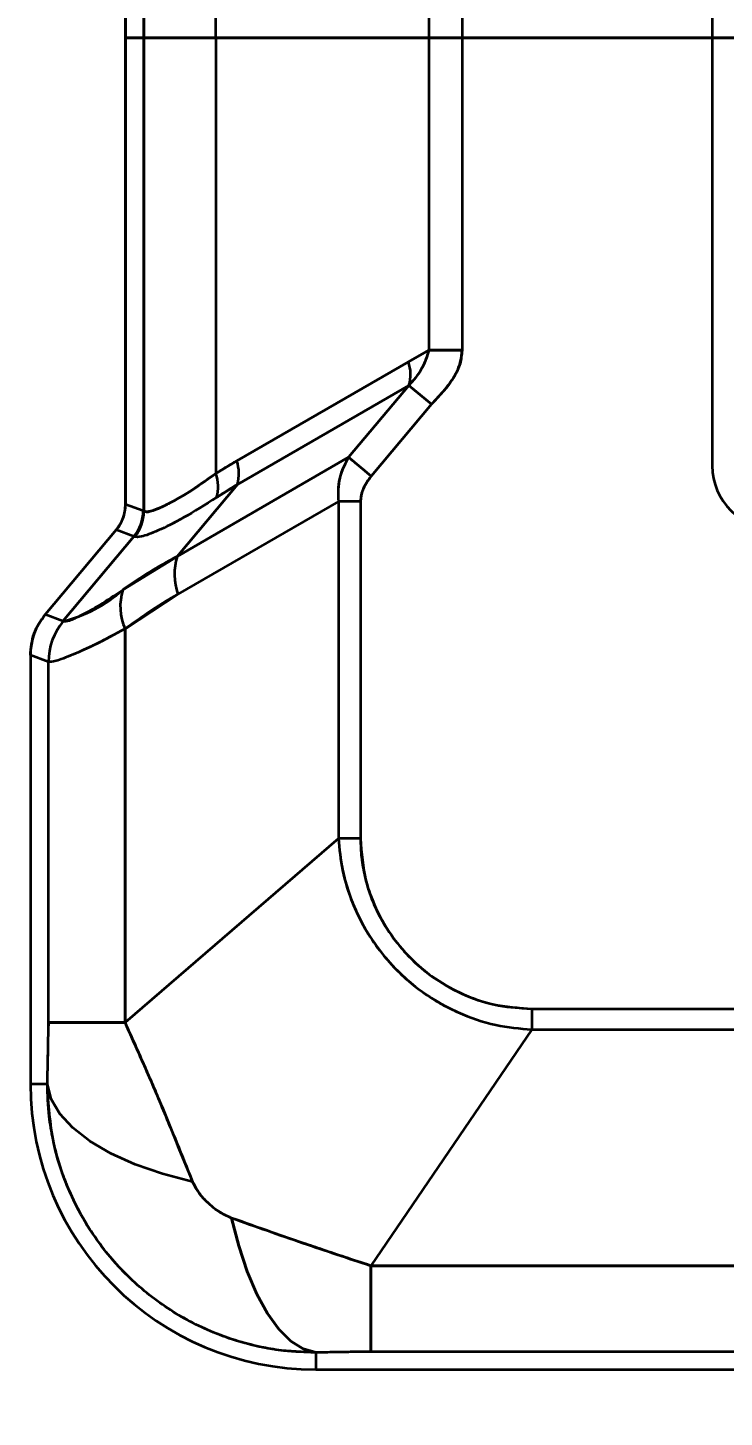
# Model space of a CAD drawing. Header units: millimetres. Extents: x 0 to 420, y 0 to 297.
# Drawn here: x 326.637 to 327.076, y 150.774 to 151.65 of the extents above; entities that cross this region are included whole.
import ezdxf

# ---------------------------------------------------------------- set-up
doc = ezdxf.new("R2010")
doc.units = ezdxf.units.MM
doc.layers.add('尺寸线层', color=150, linetype='Continuous')
doc.styles.add('SLDTEXTSTYLE2', font='TXT', dxfattribs={"width": 0.7})
doc.dimstyles.new('SLDDIMSTYLE0', dxfattribs={"dimtxt": 3.5, "dimasz": 3.302, "dimexe": 0, "dimexo": 0.0625, "dimgap": 0.875, "dimtad": 1, "dimdec": 1, "dimlfac": 100, "dimrnd": 1e-09, "dimzin": 12, "dimdsep": 46, "dimtxsty": 'SLDTEXTSTYLE2', "dimsah": 1, "dimcen": 0.09, "dimadec": 0, "dimazin": 3, "dimtfac": 1, "dimtdec": 3, "dimtofl": 0, "dimtmove": 0, "dimatfit": 3, "dimfxl": 0, "dimfrac": 2, "dimtolj": 1, "dimtzin": 12, "dimarcsym": 0})

# ---------------------------------------------------------------- blocks, each defined once
blk = doc.blocks.new('_D')
at = {"layer": '尺寸线层'}
for p, q in [((291.94307, 202.64124), (364.68758, 202.64124)), ((363.68758, 202.64124), (363.68758, 128.58016)), ((326.11667, 128.58016), (364.68758, 128.58016))]:
    blk.add_line(p, q, dxfattribs=at)
for points in [[(363.68758, 202.64124), (363.17958, 199.33924), (364.19558, 199.33924)], [(363.68758, 128.58016), (364.19558, 131.88216), (363.17958, 131.88216)]]:
    blk.add_solid(points, dxfattribs=at)
at = {"layer": '尺寸线层', "insert": (359.17585, 158.53763), "char_height": 3.5, "attachment_point": 1, "rotation": 90, "style": 'SLDTEXTSTYLE2'}
blk.add_mtext('7406.11', dxfattribs=at)

msp = doc.modelspace()

# ---------------------------------------------------------------- linework, layer by layer
at = {"color": 7, "linetype": 'Continuous', "lineweight": 35}
for p, q in [((326.7099, 151.64419), (326.7099, 151.94295)), ((326.7099, 151.94295), (326.7099, 151.64419)), ((326.69831, 151.64419), (326.69831, 151.9386)), ((326.69831, 151.9386), (326.69831, 151.64419)), ((326.75519, 151.64419), (326.75519, 151.91915)), ((326.75519, 151.64419), (326.75519, 151.91915)), ((326.88957, 151.84118), (326.88957, 151.64419)), ((326.88957, 151.84118), (326.88957, 151.64419)), ((326.91048, 151.84118), (326.91048, 151.64419)), ((326.91048, 151.84118), (326.91048, 151.64419)), ((327.06831, 151.71913), (327.06831, 151.64419)), ((326.69831, 151.64419), (326.69831, 151.34978)), ((326.69831, 151.64419), (326.7099, 151.64419)), ((326.69831, 151.64419), (326.7099, 151.64419)), ((326.7099, 151.64419), (326.69831, 151.64419)), ((326.69831, 151.34978), (326.69831, 151.64419)), ((326.69831, 151.64419), (326.7099, 151.64419)), ((326.7099, 151.34543), (326.7099, 151.64419)), ((326.7099, 151.64419), (326.75519, 151.64419)), ((326.75519, 151.64419), (326.7099, 151.64419)), ((326.75519, 151.64419), (326.7099, 151.64419)), ((326.7099, 151.64419), (326.7099, 151.34543)), ((326.7099, 151.64419), (326.75519, 151.64419)), ((326.75519, 151.64419), (326.75519, 151.36922)), ((326.88957, 151.64419), (326.75519, 151.64419)), ((326.88957, 151.64419), (326.75519, 151.64419)), ((326.88957, 151.64419), (326.75519, 151.64419)), ((326.75519, 151.64419), (326.75519, 151.36922)), ((326.75519, 151.64419), (326.88957, 151.64419)), ((326.88957, 151.64419), (326.88957, 151.44719)), ((326.88957, 151.64419), (326.91048, 151.64419)), ((326.91048, 151.64419), (326.88957, 151.64419)), ((326.91048, 151.64419), (326.88957, 151.64419)), ((326.88957, 151.64419), (326.88957, 151.44719)), ((326.88957, 151.64419), (326.91048, 151.64419)), ((326.91048, 151.64419), (326.91048, 151.44719)), ((327.06831, 151.64419), (326.91048, 151.64419)), ((326.91048, 151.64419), (327.06831, 151.64419)), ((326.91048, 151.64419), (327.14831, 151.64419)), ((326.91048, 151.64419), (326.91048, 151.44719)), ((327.14831, 151.64419), (326.91048, 151.64419)), ((327.06831, 151.64419), (327.06831, 151.37419)), ((326.88957, 151.44719), (326.8767, 151.43976)), ((326.8767, 151.43976), (326.88957, 151.44719)), ((326.88957, 151.44719), (326.91048, 151.44719)), ((326.91048, 151.44719), (326.88957, 151.44719)), ((326.8767, 151.43976), (326.76849, 151.37728)), ((326.76849, 151.37728), (326.8767, 151.43976)), ((326.87702, 151.42487), (326.76881, 151.3624)), ((326.87701, 151.42487), (326.76881, 151.3624)), ((326.87702, 151.42487), (326.83898, 151.37954)), ((326.87702, 151.42487), (326.83898, 151.37954)), ((326.87702, 151.42487), (326.89122, 151.41296)), ((326.89122, 151.41296), (326.87702, 151.42487)), ((326.89122, 151.41296), (326.85318, 151.36763)), ((326.89122, 151.41296), (326.85318, 151.36763)), ((326.83898, 151.37954), (326.73077, 151.31706)), ((326.83898, 151.37954), (326.73077, 151.31706)), ((326.75519, 151.36922), (326.76849, 151.37728)), ((326.85318, 151.36763), (326.83898, 151.37954)), ((326.73077, 151.31706), (326.76881, 151.3624)), ((326.76881, 151.3624), (326.73077, 151.31706)), ((326.76881, 151.3624), (326.75573, 151.35415)), ((326.70945, 151.34572), (326.69831, 151.34978)), ((326.70945, 151.34572), (326.69831, 151.34978)), ((326.70945, 151.34572), (326.7099, 151.34543)), ((326.83248, 151.35167), (326.73129, 151.29325)), ((326.83248, 151.35167), (326.73129, 151.29325)), ((326.84642, 151.35167), (326.83248, 151.35167)), ((326.83248, 151.35167), (326.83248, 151.13916)), ((326.83248, 151.35167), (326.83248, 151.13916)), ((326.84642, 151.35167), (326.83248, 151.35167)), ((326.84642, 151.35167), (326.84642, 151.13916)), ((326.84642, 151.35167), (326.84642, 151.13916)), ((326.69246, 151.33373), (326.64765, 151.28033)), ((326.69246, 151.33373), (326.64765, 151.28033)), ((326.6588, 151.27627), (326.70361, 151.32968)), ((326.70361, 151.32968), (326.6588, 151.27627)), ((326.70361, 151.32968), (326.69246, 151.33373)), ((326.70361, 151.32968), (326.69246, 151.33373)), ((326.70404, 151.3294), (326.70361, 151.32968)), ((326.73077, 151.31706), (326.69651, 151.29592)), ((326.73129, 151.29325), (326.698, 151.27129)), ((326.6588, 151.27627), (326.64765, 151.28033)), ((326.6588, 151.27627), (326.64765, 151.28033)), ((326.6588, 151.27627), (326.65906, 151.27611)), ((326.698, 151.02306), (326.698, 151.27129)), ((326.698, 151.27129), (326.698, 151.02306)), ((326.64945, 151.25059), (326.63831, 151.25465)), ((326.63831, 151.25465), (326.63831, 150.98419)), ((326.63831, 151.25465), (326.63831, 150.98419)), ((326.64945, 151.25059), (326.63831, 151.25465)), ((326.64969, 151.02306), (326.64969, 151.25046)), ((326.64969, 151.02306), (326.64969, 151.25046)), ((326.83248, 151.13916), (326.698, 151.02306)), ((326.83248, 151.13916), (326.698, 151.02306)), ((326.84642, 151.13916), (326.83248, 151.13916)), ((326.84642, 151.13916), (326.83248, 151.13916)), ((326.95445, 151.03171), (326.95445, 151.01853)), ((326.95445, 151.03171), (327.16091, 151.03171)), ((326.95445, 151.03171), (326.95445, 151.01853)), ((326.95445, 151.03171), (327.16091, 151.03171)), ((326.95445, 151.01853), (326.85292, 150.86964)), ((326.95445, 151.01853), (326.85292, 150.86964)), ((326.95445, 151.01853), (327.16091, 151.01853)), ((326.95445, 151.01853), (327.16091, 151.01853)), ((326.64899, 150.98419), (326.63831, 150.98419)), ((326.64899, 150.98419), (326.63831, 150.98419)), ((327.10529, 150.86964), (326.85292, 150.86964)), ((326.85292, 150.86964), (327.10529, 150.86964)), ((326.85292, 150.86964), (326.85292, 150.81533)), ((326.81831, 150.81485), (326.81831, 150.80419)), ((326.81831, 150.81485), (326.81831, 150.80419)), ((327.08835, 150.81533), (326.85292, 150.81533)), ((327.08835, 150.81533), (326.85292, 150.81533)), ((326.81831, 150.80419), (327.0924, 150.80419)), ((326.81831, 150.80419), (327.0924, 150.80419))]:
    msp.add_line(p, q, dxfattribs=at)
at = {"color": 7, "linetype": 'Continuous', "lineweight": 35, "flags": 128}
for points in [[(326.85318, 151.36763), (326.85092, 151.36953), (326.8487, 151.37138), (326.84659, 151.37316), (326.84462, 151.37481), (326.84284, 151.3763), (326.84129, 151.37761), (326.83999, 151.3787), (326.83898, 151.37954)], [(326.74061, 150.92253), (326.7217, 150.92751), (326.70438, 150.93352), (326.68897, 150.94047), (326.67576, 150.94821), (326.66498, 150.95661), (326.65684, 150.96552), (326.65148, 150.97477), (326.64899, 150.98419)], [(326.81831, 150.81485), (326.81034, 150.81718), (326.8025, 150.82214), (326.79493, 150.82966), (326.78774, 150.8396), (326.78107, 150.85179), (326.77503, 150.86604), (326.7697, 150.88211), (326.76519, 150.89972)], [(326.76519, 150.89972), (326.7697, 150.88211), (326.77503, 150.86604), (326.78107, 150.85179), (326.78774, 150.8396), (326.79493, 150.82966), (326.8025, 150.82214), (326.81034, 150.81718), (326.81831, 150.81485)], [(326.85292, 150.81533), (326.85292, 150.81696), (326.85292, 150.82016), (326.85292, 150.82491), (326.85292, 150.83116), (326.85292, 150.83883), (326.85292, 150.84787), (326.85292, 150.85817), (326.85292, 150.86964)]]:
    msp.add_lwpolyline(points, dxfattribs=at)
at = {"color": 7, "linetype": 'Continuous', "lineweight": 35}
for centre, radius, start, end in [((326.85293, 151.4318), 0.02507, 343.96573, 18.51637), ((326.85293, 151.4318), 0.02507, 343.96574, 18.51636), ((326.74472, 151.36932), 0.02507, 343.96574, 18.51637), ((326.74472, 151.36932), 0.02507, 343.96574, 18.51637), ((327.10831, 151.37419), 0.04, 180, 270), ((326.73265, 151.36086), 0.02404, 343.79931, 20.3661), ((326.73265, 151.36086), 0.02404, 343.79931, 20.3661), ((326.68442, 151.34575), 0.02504, 320.05864, 359.94136), ((326.68442, 151.34575), 0.02504, 320.05864, 359.94136), ((326.68487, 151.3455), 0.02503, 319.96787, 359.83387), ((326.68487, 151.3455), 0.02503, 319.96787, 359.83387), ((326.76932, 151.30598), 0.04011, 163.96573, 198.51637), ((326.76932, 151.30598), 0.04011, 163.96572, 198.51635), ((326.63795, 151.36136), 0.08782, 283.91096, 311.82654), ((326.73035, 151.2856), 0.03537, 163.03769, 203.86276), ((326.73035, 151.2856), 0.03537, 163.03769, 203.86274), ((326.68975, 151.25037), 0.04006, 140.00758, 179.87308), ((326.68975, 151.25037), 0.04006, 140.00758, 179.87308), ((326.81831, 150.98419), 0.18, 180, 270), ((326.81831, 150.98419), 0.18, 180, 270)]:
    msp.add_arc(centre, radius, start, end, dxfattribs=at)
for centre, major_axis, start_param, end_param in [((326.67327, 151.34981), (-0.02353, 0.00856), 2.793026, 3.49016), ((326.67836, 151.25461), (-0.03765, 0.0137), 5.934618, 6.631752)]:
    msp.add_ellipse(centre, major_axis=major_axis, ratio=0.998448, start_param=start_param, end_param=end_param, dxfattribs=at)
for points, knots in [([(326.88957, 151.44719), (326.8882, 151.44286), (326.88557, 151.43455), (326.87979, 151.42801), (326.87702, 151.42487)], [0, 0, 0, 0, 0.5211087, 1, 1, 1, 1]), ([(326.88957, 151.44719), (326.88839, 151.44335), (326.88582, 151.43505), (326.8801, 151.42843), (326.87702, 151.42487)], [0, 0, 0, 0, 0.462726, 1, 1, 1, 1]), ([(326.89122, 151.41296), (326.89409, 151.41603), (326.89977, 151.42208), (326.90633, 151.43102), (326.90989, 151.43967), (326.91029, 151.4448), (326.91048, 151.44719)], [0, 0, 0, 0, 0.313455, 0.618574, 0.821959, 1, 1, 1, 1]), ([(326.91048, 151.44719), (326.91021, 151.44435), (326.90967, 151.4384), (326.90372, 151.4261), (326.89639, 151.41841), (326.89122, 151.41296)], [0, 0, 0, 0, 0.211639, 0.442849, 1, 1, 1, 1]), ([(326.76849, 151.37728), (326.76597, 151.37581), (326.76151, 151.3732), (326.7571, 151.37043), (326.75519, 151.36922)], [0, 0, 0, 0, 0.564711, 1, 1, 1, 1]), ([(326.83898, 151.37954), (326.83661, 151.37512), (326.83201, 151.36653), (326.83233, 151.35653), (326.83248, 151.35167)], [0, 0, 0, 0, 0.514855, 1, 1, 1, 1]), ([(326.83898, 151.37954), (326.8367, 151.37533), (326.83207, 151.36677), (326.83235, 151.35676), (326.83248, 151.35167)], [0, 0, 0, 0, 0.492397, 1, 1, 1, 1]), ([(326.75519, 151.36922), (326.74919, 151.365), (326.73722, 151.35658), (326.72309, 151.3489), (326.71303, 151.34474), (326.71094, 151.3452), (326.7099, 151.34543)], [0, 0, 0, 0, 0.251214, 0.501165, 0.750597, 1, 1, 1, 1]), ([(326.7099, 151.34543), (326.71089, 151.34519), (326.71288, 151.34473), (326.72254, 151.34865), (326.73665, 151.35619), (326.74891, 151.36481), (326.75519, 151.36922)], [0, 0, 0, 0, 0.24021, 0.485805, 0.736712, 1, 1, 1, 1]), ([(326.85318, 151.36763), (326.85112, 151.36489), (326.84752, 151.36011), (326.84675, 151.3542), (326.84642, 151.35167)], [0, 0, 0, 0, 0.571412, 1, 1, 1, 1]), ([(326.85318, 151.36763), (326.85138, 151.36517), (326.8487, 151.36151), (326.84673, 151.35589), (326.84652, 151.35304), (326.84642, 151.35167)], [0, 0, 0, 0, 0.51551, 0.767405, 1, 1, 1, 1]), ([(326.76881, 151.3624), (326.76634, 151.36089), (326.76196, 151.35821), (326.75762, 151.35538), (326.75573, 151.35415)], [0, 0, 0, 0, 0.56452, 1, 1, 1, 1]), ([(326.75573, 151.35415), (326.74851, 151.34962), (326.73444, 151.34079), (326.71826, 151.33292), (326.70731, 151.32881), (326.7051, 151.32921), (326.70404, 151.3294)], [0, 0, 0, 0, 0.264353, 0.514931, 0.766931, 1, 1, 1, 1]), ([(326.75573, 151.35415), (326.74851, 151.34962), (326.73445, 151.34079), (326.71826, 151.33292), (326.70731, 151.32881), (326.7051, 151.32921), (326.70404, 151.3294)], [0, 0, 0, 0, 0.264309, 0.514931, 0.766931, 1, 1, 1, 1]), ([(326.7099, 151.34543), (326.70982, 151.3455), (326.70967, 151.34563), (326.70952, 151.34569), (326.70945, 151.34572)], [0, 0, 0, 0, 0.559963, 1, 1, 1, 1]), ([(326.73077, 151.31706), (326.72426, 151.31343), (326.71265, 151.30696), (326.70143, 151.29928), (326.69651, 151.29592)], [0, 0, 0, 0, 0.56128, 1, 1, 1, 1]), ([(326.65906, 151.27611), (326.66002, 151.27606), (326.66189, 151.27596), (326.67046, 151.27981), (326.6819, 151.28607), (326.69158, 151.29259), (326.69651, 151.29592)], [0, 0, 0, 0, 0.267138, 0.52122, 0.755952, 1, 1, 1, 1]), ([(326.73129, 151.29325), (326.72497, 151.28944), (326.71369, 151.28264), (326.70279, 151.27475), (326.698, 151.27129)], [0, 0, 0, 0, 0.560375, 1, 1, 1, 1]), ([(326.65906, 151.27611), (326.65901, 151.27615), (326.65892, 151.27621), (326.65884, 151.27625), (326.6588, 151.27627)], [0, 0, 0, 0, 0.55998, 1, 1, 1, 1]), ([(326.698, 151.27129), (326.69166, 151.2679), (326.67908, 151.26119), (326.66419, 151.25453), (326.65319, 151.25045), (326.65086, 151.25046), (326.64969, 151.25046)], [0, 0, 0, 0, 0.242152, 0.480299, 0.739078, 1, 1, 1, 1]), ([(326.698, 151.27129), (326.69159, 151.26785), (326.67902, 151.26113), (326.66415, 151.25452), (326.65319, 151.25045), (326.65086, 151.25045), (326.64969, 151.25046)], [0, 0, 0, 0, 0.245129, 0.480308, 0.739086, 1, 1, 1, 1]), ([(326.83248, 151.13916), (326.83316, 151.13243), (326.83457, 151.1184), (326.84049, 151.09988), (326.84824, 151.08362), (326.85714, 151.0698), (326.86785, 151.05718), (326.88046, 151.04569), (326.89381, 151.03646), (326.91091, 151.02767), (326.93085, 151.02078), (326.94682, 151.01926), (326.95445, 151.01853)], [0, 0, 0, 0, 0.107932, 0.22484, 0.307911, 0.39509, 0.486441, 0.571368, 0.666751, 0.744436, 0.877985, 1, 1, 1, 1]), ([(326.83248, 151.13916), (326.83314, 151.13256), (326.83451, 151.11875), (326.84027, 151.10047), (326.84804, 151.0839), (326.85705, 151.06986), (326.86775, 151.05733), (326.87992, 151.04615), (326.8932, 151.03682), (326.91056, 151.02779), (326.93085, 151.02078), (326.94682, 151.01926), (326.95445, 151.01853)], [0, 0, 0, 0, 0.105818, 0.221247, 0.303726, 0.397637, 0.486458, 0.56599, 0.660847, 0.744444, 0.877991, 1, 1, 1, 1]), ([(326.84642, 151.13916), (326.84711, 151.13014), (326.84861, 151.11068), (326.8615, 151.08192), (326.88145, 151.05846), (326.90536, 151.04265), (326.92928, 151.03346), (326.94614, 151.03229), (326.95445, 151.03171)], [0, 0, 0, 0, 0.160273, 0.345663, 0.550133, 0.700334, 0.852371, 1, 1, 1, 1]), ([(326.84642, 151.13916), (326.84656, 151.13518), (326.84684, 151.1271), (326.84904, 151.11492), (326.85363, 151.09975), (326.86213, 151.08235), (326.87605, 151.06466), (326.89298, 151.0502), (326.91232, 151.03968), (326.93304, 151.03297), (326.9474, 151.03213), (326.95445, 151.03171)], [0, 0, 0, 0, 0.070722, 0.143758, 0.21913, 0.352151, 0.485358, 0.616819, 0.745052, 0.874872, 1, 1, 1, 1]), ([(326.64899, 150.98419), (326.64909, 150.98828), (326.64927, 150.99546), (326.64947, 151.00522), (326.6496, 151.01305), (326.64967, 151.01872), (326.64969, 151.02202), (326.64969, 151.02306)], [0, 0, 0, 0, 0.328027, 0.576182, 0.759071, 0.924275, 1, 1, 1, 1]), ([(326.64899, 150.98419), (326.64921, 150.99313), (326.64948, 151.00432), (326.64965, 151.01712), (326.64969, 151.02102), (326.64969, 151.02251), (326.64969, 151.02306)], [0, 0, 0, 0, 0.712288, 0.891315, 0.960245, 1, 1, 1, 1]), ([(326.6499, 151.02306), (326.64988, 151.02299), (326.64984, 151.02284), (326.64976, 151.02214), (326.64972, 151.02139), (326.64968, 151.02086)], [0, 0, 0, 0, 0.20707, 0.438271, 1, 1, 1, 1]), ([(326.6499, 151.02306), (326.64988, 151.02299), (326.64984, 151.02285), (326.64976, 151.02215), (326.64972, 151.0214), (326.64968, 151.02087)], [0, 0, 0, 0, 0.207126, 0.438229, 1, 1, 1, 1]), ([(326.64969, 151.02306), (326.65094, 151.02306), (326.65344, 151.02306), (326.66511, 151.02306), (326.68005, 151.02306), (326.69205, 151.02306), (326.698, 151.02306)], [0, 0, 0, 0, 0.277836, 0.560524, 0.782164, 1, 1, 1, 1]), ([(326.698, 151.02306), (326.69128, 151.02306), (326.67771, 151.02306), (326.66303, 151.02306), (326.65284, 151.02306), (326.65074, 151.02306), (326.64969, 151.02306)], [0, 0, 0, 0, 0.247804, 0.5, 0.752196, 1, 1, 1, 1]), ([(326.74061, 150.92253), (326.73789, 150.92926), (326.73288, 150.94162), (326.72571, 150.95926), (326.71935, 150.97454), (326.71319, 150.98889), (326.70605, 151.0051), (326.70099, 151.01637), (326.698, 151.02306)], [0, 0, 0, 0, 0.200911, 0.368663, 0.517677, 0.648189, 0.791452, 1, 1, 1, 1]), ([(326.698, 151.02306), (326.7, 151.01857), (326.70405, 151.00951), (326.70972, 150.9968), (326.71474, 150.98529), (326.7212, 150.97018), (326.7299, 150.949), (326.73693, 150.93162), (326.74061, 150.92253)], [0, 0, 0, 0, 0.140816, 0.284488, 0.382285, 0.482496, 0.729213, 1, 1, 1, 1]), ([(326.81831, 150.81485), (326.81, 150.81519), (326.79435, 150.81583), (326.77275, 150.82064), (326.74941, 150.82867), (326.72443, 150.8419), (326.70181, 150.86017), (326.68491, 150.879), (326.67249, 150.89701), (326.66104, 150.91948), (326.65121, 150.94857), (326.64977, 150.97168), (326.64899, 150.98419)], [0, 0, 0, 0, 0.0936491, 0.1765381, 0.2486563, 0.3719099, 0.4934606, 0.574793, 0.6568318, 0.739576, 0.8591076, 1, 1, 1, 1]), ([(326.81831, 150.81485), (326.81153, 150.81507), (326.80034, 150.81543), (326.7841, 150.81811), (326.76927, 150.82177), (326.74872, 150.82905), (326.72443, 150.8419), (326.69899, 150.86246), (326.6779, 150.88751), (326.66537, 150.91014), (326.65854, 150.92754), (326.65509, 150.93846), (326.65218, 150.95051), (326.6496, 150.96572), (326.64922, 150.97738), (326.64899, 150.98419)], [0, 0, 0, 0, 0.076443, 0.126237, 0.185346, 0.248673, 0.371897, 0.493418, 0.615548, 0.739261, 0.783292, 0.826338, 0.868398, 0.923222, 1, 1, 1, 1]), ([(326.76519, 150.89972), (326.76237, 150.90102), (326.7565, 150.90373), (326.74952, 150.90973), (326.74392, 150.91603), (326.74168, 150.92043), (326.74061, 150.92253)], [0, 0, 0, 0, 0.271199, 0.565293, 0.791649, 1, 1, 1, 1]), ([(326.74061, 150.92253), (326.7418, 150.92023), (326.74437, 150.91528), (326.75041, 150.90888), (326.75736, 150.90325), (326.76267, 150.90086), (326.76519, 150.89972)], [0, 0, 0, 0, 0.228464, 0.490672, 0.757738, 1, 1, 1, 1]), ([(326.85292, 150.86964), (326.84749, 150.87141), (326.83754, 150.87467), (326.82323, 150.8795), (326.80794, 150.88473), (326.7886, 150.89139), (326.77369, 150.89669), (326.76519, 150.89972)], [0, 0, 0, 0, 0.188229, 0.344948, 0.48635, 0.707093, 1, 1, 1, 1]), ([(326.76519, 150.89972), (326.78022, 150.8944), (326.80946, 150.88405), (326.83871, 150.87435), (326.85292, 150.86964)], [0, 0, 0, 0, 0.513929, 1, 1, 1, 1]), ([(326.85292, 150.81533), (326.84794, 150.8153), (326.84015, 150.81525), (326.82867, 150.81506), (326.82218, 150.81493), (326.81831, 150.81485)], [0, 0, 0, 0, 0.41756, 0.652673, 1, 1, 1, 1]), ([(326.85292, 150.81533), (326.85021, 150.81532), (326.8435, 150.81529), (326.83186, 150.81512), (326.82321, 150.81495), (326.81831, 150.81485)], [0, 0, 0, 0, 0.2265988, 0.561025, 1, 1, 1, 1])]:
    msp.add_open_spline(points, degree=3, knots=knots, dxfattribs=at)
for points in [[(326.69246, 151.33373), (326.69417, 151.33614), (326.69758, 151.34096), (326.69806, 151.34684), (326.69831, 151.34978)], [(326.63831, 151.25465), (326.63869, 151.25935), (326.63947, 151.26876), (326.64492, 151.27647), (326.64765, 151.28033)]]:
    msp.add_open_spline(points, degree=3, dxfattribs=at)

# ---------------------------------------------------------------- dimensions: what is measured, and where the dimension line sits
at = {"layer": '尺寸线层'}
dim = msp.add_linear_dim(base=(363.68758, 128.58016), p1=(291.94307, 202.64124), p2=(326.11667, 128.58016), angle=90, dimstyle='SLDDIMSTYLE0', dxfattribs=at)
dim.commit()
dim.dimension.update_dxf_attribs({"geometry": '_D', "text_midpoint": (363.68758, 163.90673), "dimtype": 160})

doc.saveas('drawing.dxf')
